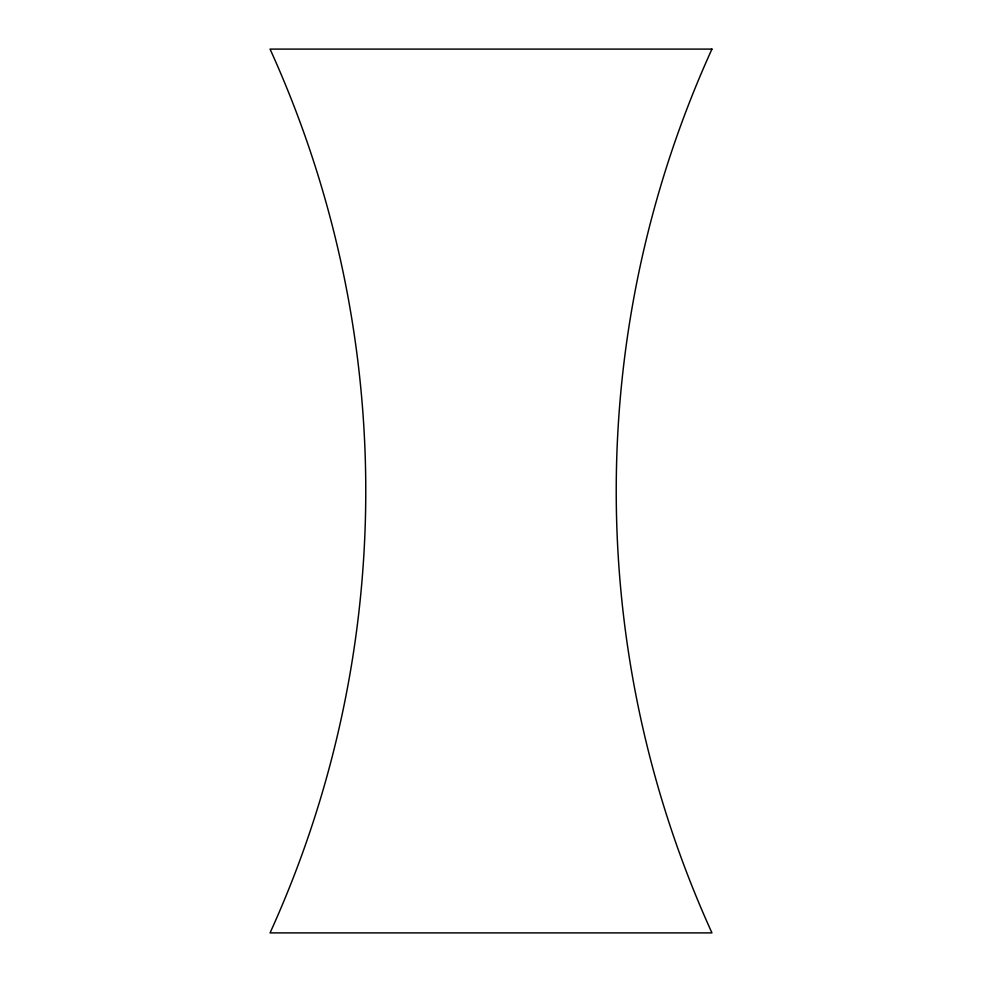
<?xml version="1.0" encoding="UTF-8"?>
<svg xmlns="http://www.w3.org/2000/svg" width="982" height="982" viewBox="0 0 982 982"><rect width="100%" height="100%" fill="white"/><g stroke="black" fill="none" stroke-linecap="round" stroke-linejoin="round"><path stroke-width="1.47" d="M711.95 49.1L270.05 49.1A1067.9 1067.9 0 0 1 270.05 932.9L711.95 932.9A1067.9 1067.9 0 0 1 711.95 49.1"/></g></svg>
